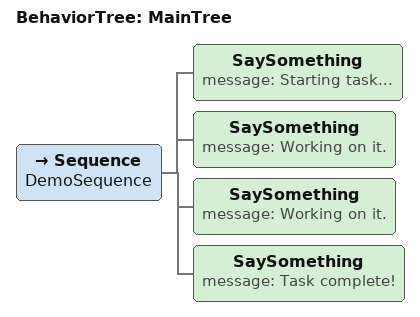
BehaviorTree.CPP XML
<?xml version="1.0" encoding="UTF-8"?>
<root BTCPP_format="4"
      main_tree_to_execute="MainTree">
  <BehaviorTree ID="MainTree">
    <Sequence name="DemoSequence">
      <SaySomething message="Starting task..."/>
      <SaySomething message="Working on it."/>
      <SaySomething message="Working on it."/>
      <SaySomething message="Task complete!"/>
    </Sequence>
  </BehaviorTree>

</root>
